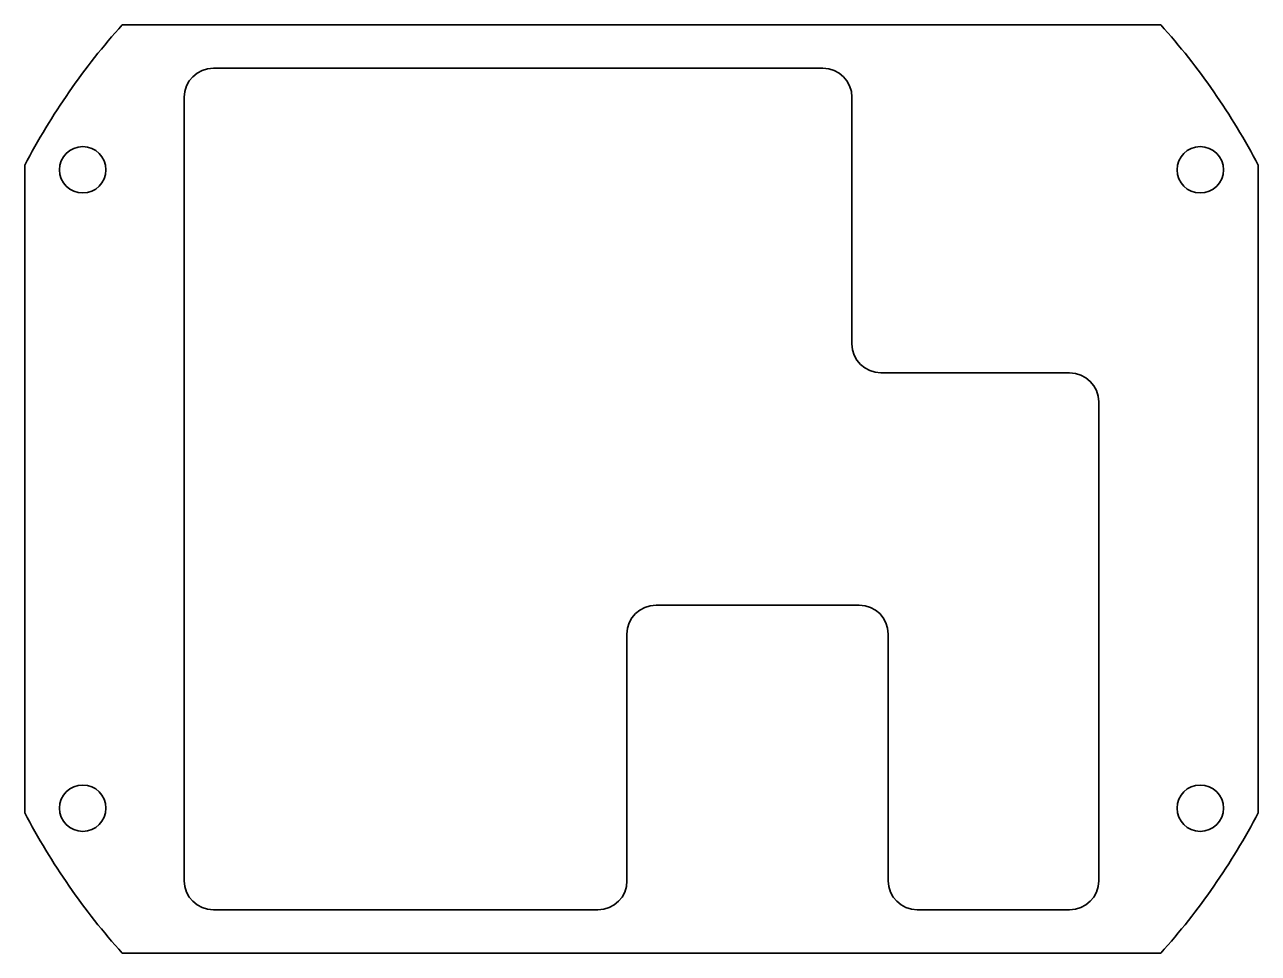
# Model space of a CAD drawing. Header units: inches. Extents: x 0 to 85, y 0 to 64.
import ezdxf

# ---------------------------------------------------------------- set-up
doc = ezdxf.new("R2010")
doc.units = ezdxf.units.IN
doc.header["$MEASUREMENT"] = 0
doc.layers.add('SIMUMAK Visible (ISO)', color=7, linetype='Continuous', lineweight=35)

# ---------------------------------------------------------------- blocks, each defined once
blk = doc.blocks.new('AMB-04-TA6701_Sheet_AMB-04-TA6701')
at = {"layer": 'SIMUMAK Visible (ISO)'}
for p, q in [((35.777, 32), (-35.777, 32)), ((-29.5, 29), (12.5, 29)), ((-31.5, -27), (-31.5, 27)), ((14.5, 27), (14.5, 10)), ((-42.5, 22.31), (-42.5, -22.31)), ((42.5, -22.31), (42.5, 22.31)), ((16.5, 8), (29.5, 8)), ((31.5, 6), (31.5, -27)), ((15, -8), (1, -8)), ((-1, -10), (-1, -27)), ((17, -27), (17, -10)), ((-3, -29), (-29.5, -29)), ((29.5, -29), (19, -29)), ((-35.777, -32), (35.777, -32))]:
    blk.add_line(p, q, dxfattribs=at)
for centre in [(-38.5, 22), (38.5, 22), (38.5, -22), (-38.5, -22)]:
    blk.add_circle(centre, 1.6, dxfattribs=at)
at = {"layer": 'SIMUMAK Visible (ISO)', "extrusion": (0, 0, -1)}
for centre, radius, start, end in [((0, 0), 48, 27.69716, 41.81031), ((0, 0), 48, 138.18969, 152.30284), ((-16.5, 10), 2, 270, 0), ((-1, -10), 2, 0, 90), ((-15, -10), 2, 90, 180), ((0, 0), 48, 318.18969, 332.30284), ((0, 0), 48, 207.69716, 221.81031)]:
    blk.add_arc(centre, radius, start, end, dxfattribs=at)
at = {"layer": 'SIMUMAK Visible (ISO)'}
for centre, start, end in [((-29.5, 27), 90, 180), ((12.5, 27), 0, 90), ((29.5, 6), 0, 90), ((-29.5, -27), 180, 270), ((-3, -27), 270, 360), ((19, -27), 180, 270), ((29.5, -27), 270, 360)]:
    blk.add_arc(centre, 2, start, end, dxfattribs=at)

msp = doc.modelspace()

# ---------------------------------------------------------------- block references
msp.add_blockref('AMB-04-TA6701_Sheet_AMB-04-TA6701', (42.5, 32))

doc.saveas('drawing.dxf')
